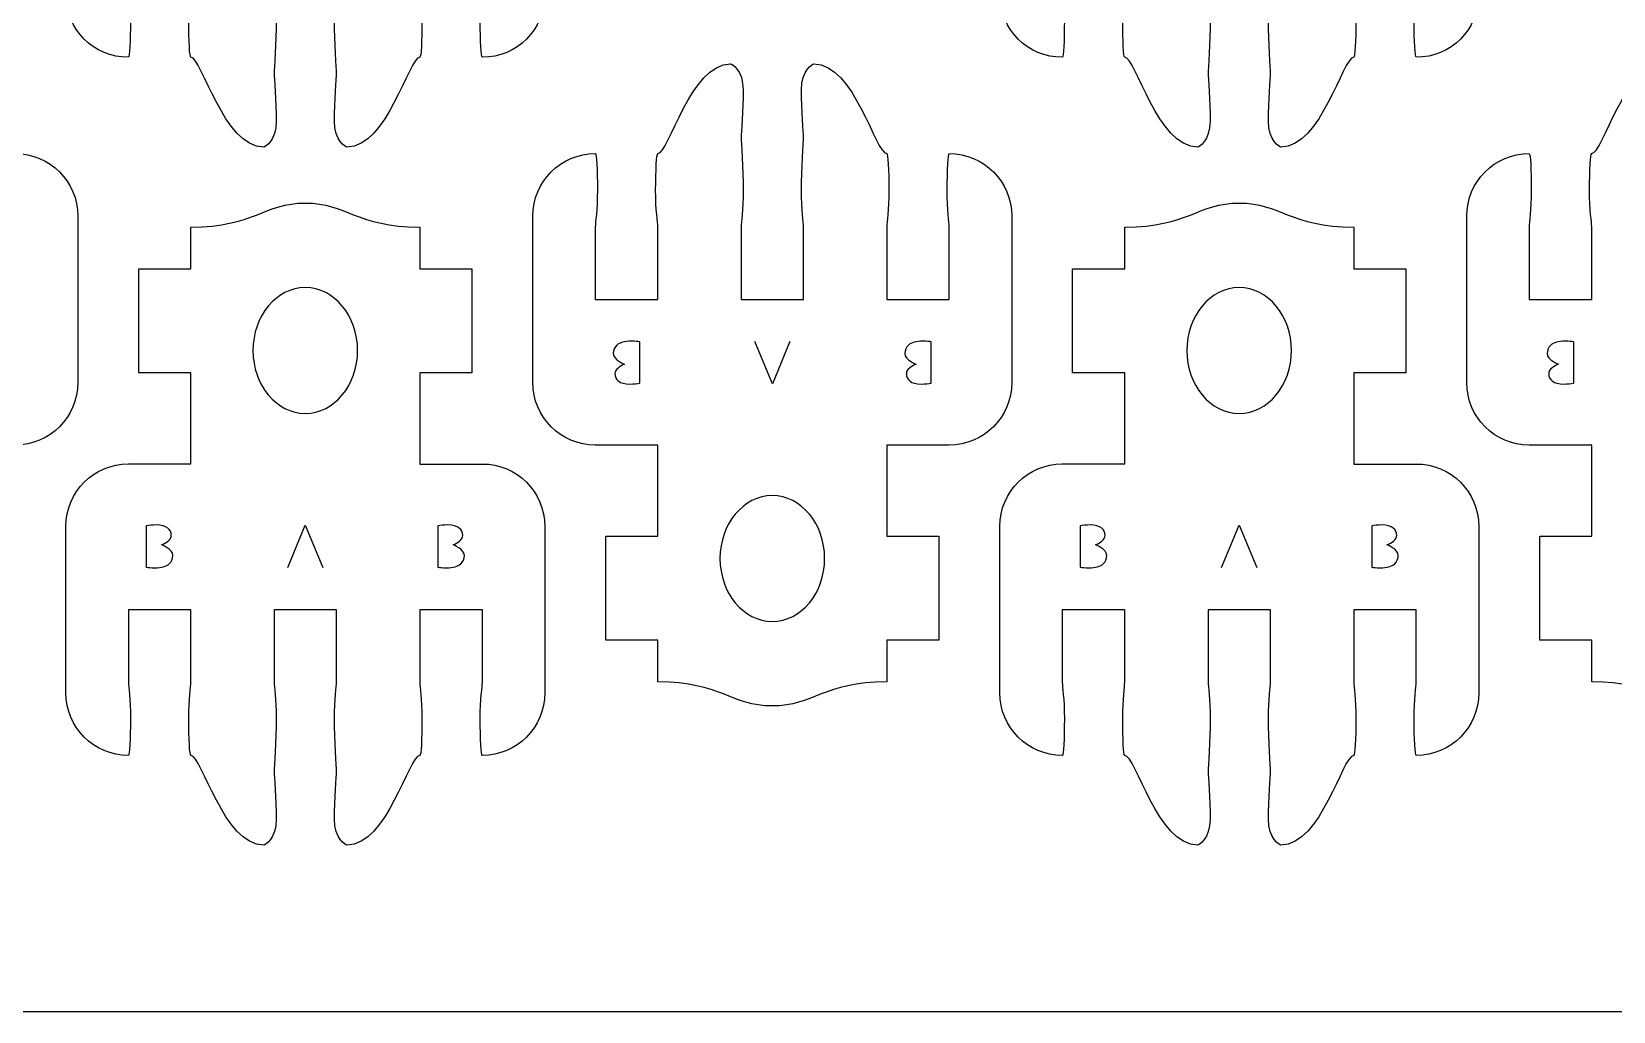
# Model space of a CAD drawing. Extents: x 0 to 300, y 0 to 300.
# Drawn here: x 148.1 to 224, y 0.1 to 47.2 of the extents above; entities that cross this region are included whole.
import ezdxf

# ---------------------------------------------------------------- set-up
doc = ezdxf.new("R2010")
doc.units = 0
doc.header["$MEASUREMENT"] = 0
doc.layers.add('DEFAULT', color=7, linetype='CONTINUOUS')

msp = doc.modelspace()

# ---------------------------------------------------------------- linework, layer by layer
at = {"layer": 'DEFAULT', "color": 250}
for points in [[(184.486, 32.28), (183.648, 30.259), (182.795, 32.28)], [(160.367, 21.432), (161.205, 23.453), (162.058, 21.432)], [(205.22, 21.432), (206.058, 23.453), (206.911, 21.432)]]:
    msp.add_lwpolyline(points, dxfattribs=at)
at = {"layer": 'DEFAULT', "color": 1}
for points, knots in [([(295, 0.1), (198.333, 0.1), (101.667, 0.1), (5, 0.1), (2.25, 0.1), (0, 2.35), (0, 5.1), (0, 101.767), (0, 198.433), (0, 295.1), (0, 297.85), (2.25, 300.1), (5, 300.1), (101.667, 300.1), (198.333, 300.1), (295, 300.1), (297.75, 300.1), (300, 297.85), (300, 295.1), (300, 198.433), (300, 101.767), (300, 5.1), (300, 2.35), (297.75, 0.1), (295, 0.1)], [0, 0, 0, 0, 822.047, 822.047, 822.047, 823.047, 823.047, 823.047, 1645.095, 1645.095, 1645.095, 1646.095, 1646.095, 1646.095, 2468.142, 2468.142, 2468.142, 2469.142, 2469.142, 2469.142, 3291.19, 3291.19, 3291.19, 3292.19, 3292.19, 3292.19, 3292.19]), ([(152.715, 45.939), (152.768, 45.939), (152.814, 46.723), (152.814, 47.689), (152.814, 48.656), (152.715, 49.263), (152.715, 49.439), (152.715, 50.606), (152.715, 51.772), (152.715, 52.939), (153.714, 52.939), (154.714, 52.939), (155.714, 52.939), (155.714, 51.772), (155.714, 50.606), (155.714, 49.439), (155.714, 49.263), (155.615, 48.656), (155.615, 47.689), (155.615, 46.723), (155.657, 45.939), (155.714, 45.939), (156.257, 45.939), (157.28, 41.625), (159.217, 41.625), (159.273, 41.625), (159.813, 41.91), (159.813, 42.877), (159.813, 43.844), (159.714, 44.939), (159.714, 45.189), (159.714, 45.334), (159.813, 46.723), (159.813, 47.689), (159.813, 48.656), (159.714, 49.266), (159.714, 49.439), (159.714, 50.606), (159.714, 51.772), (159.714, 52.939), (160.714, 52.939), (161.713, 52.939), (162.713, 52.939), (162.713, 51.772), (162.713, 50.606), (162.713, 49.439), (162.713, 49.266), (162.614, 48.656), (162.614, 47.689), (162.614, 46.723), (162.713, 45.334), (162.713, 45.189), (162.713, 44.939), (162.614, 43.844), (162.614, 42.877), (162.614, 41.91), (163.157, 41.625), (163.214, 41.625), (165.15, 41.625), (166.173, 45.939), (166.713, 45.939), (166.77, 45.939), (166.815, 46.723), (166.815, 47.689), (166.815, 48.656), (166.713, 49.263), (166.713, 49.439), (166.713, 50.606), (166.713, 51.772), (166.713, 52.939), (167.714, 52.939), (168.714, 52.939), (169.715, 52.939), (169.715, 51.772), (169.715, 50.606), (169.715, 49.439), (169.715, 49.263), (169.613, 48.656), (169.613, 47.689), (169.613, 46.723), (169.659, 45.939), (169.715, 45.939), (171.373, 45.939), (172.714, 47.28), (172.714, 48.938), (172.714, 51.605), (172.714, 54.272), (172.714, 56.939), (172.714, 58.597), (171.373, 59.937), (169.715, 59.937), (168.714, 59.937), (167.714, 59.937), (166.713, 59.937), (166.713, 61.399), (166.713, 62.861), (166.713, 64.322), (167.546, 64.321), (168.378, 64.32), (169.211, 64.319), (169.211, 65.986), (169.211, 67.654), (169.211, 69.321), (168.378, 69.321), (167.546, 69.321), (166.713, 69.321), (166.713, 69.988), (166.713, 70.655), (166.713, 71.321), (163.672, 71.321), (163.185, 72.475), (161.213, 72.475), (159.241, 72.475), (158.754, 71.321), (155.714, 71.321), (155.714, 70.655), (155.714, 69.988), (155.714, 69.321), (154.88, 69.321), (154.046, 69.321), (153.212, 69.321), (153.212, 67.655), (153.212, 65.989), (153.212, 64.322), (154.047, 64.321), (154.882, 64.32), (155.717, 64.319), (155.716, 62.859), (155.715, 61.4), (155.714, 59.941), (154.714, 59.941), (153.714, 59.941), (152.715, 59.941), (151.057, 59.941), (149.716, 58.597), (149.716, 56.939), (149.715, 54.272), (149.714, 51.605), (149.713, 48.938), (149.713, 47.28), (151.057, 45.939), (152.715, 45.939)], [1, 1, 1, 1, 2, 2, 2, 3, 3, 3, 12.92, 12.92, 12.92, 21.42, 21.42, 21.42, 31.34, 31.34, 31.34, 32.34, 32.34, 32.34, 33.34, 33.34, 33.34, 34.34, 34.34, 34.34, 35.34, 35.34, 35.34, 36.34, 36.34, 36.34, 37.34, 37.34, 37.34, 38.34, 38.34, 38.34, 48.26, 48.26, 48.26, 56.76, 56.76, 56.76, 66.68, 66.68, 66.68, 67.68, 67.68, 67.68, 68.68, 68.68, 68.68, 69.68, 69.68, 69.68, 70.68, 70.68, 70.68, 71.68, 71.68, 71.68, 72.68, 72.68, 72.68, 73.68, 73.68, 73.68, 83.6, 83.6, 83.6, 92.109, 92.109, 92.109, 102.029, 102.029, 102.029, 103.029, 103.029, 103.029, 104.029, 104.029, 104.029, 105.029, 105.029, 105.029, 127.708, 127.708, 127.708, 128.708, 128.708, 128.708, 137.217, 137.217, 137.217, 149.647, 149.647, 149.647, 156.727007, 156.727007, 156.727007, 170.907007, 170.907007, 170.907007, 177.987007, 177.987007, 177.987007, 183.657007, 183.657007, 183.657007, 184.657007, 184.657007, 184.657007, 185.657007, 185.657007, 185.657007, 191.327007, 191.327007, 191.327007, 198.417007, 198.417007, 198.417007, 212.587007, 212.587007, 212.587007, 219.687014, 219.687014, 219.687014, 232.097018, 232.097018, 232.097018, 240.597018, 240.597018, 240.597018, 241.597018, 241.597018, 241.597018, 264.27602, 264.27602, 264.27602, 265.27602, 265.27602, 265.27602, 265.27602]), ([(197.568, 45.939), (197.621, 45.939), (197.667, 46.723), (197.667, 47.689), (197.667, 48.656), (197.568, 49.263), (197.568, 49.439), (197.568, 50.606), (197.568, 51.772), (197.568, 52.939), (198.568, 52.939), (199.567, 52.939), (200.567, 52.939), (200.567, 51.772), (200.567, 50.606), (200.567, 49.439), (200.567, 49.263), (200.468, 48.656), (200.468, 47.689), (200.468, 46.723), (200.51, 45.939), (200.567, 45.939), (201.11, 45.939), (202.133, 41.625), (204.07, 41.625), (204.126, 41.625), (204.666, 41.91), (204.666, 42.877), (204.666, 43.844), (204.567, 44.939), (204.567, 45.189), (204.567, 45.334), (204.666, 46.723), (204.666, 47.689), (204.666, 48.656), (204.567, 49.266), (204.567, 49.439), (204.567, 50.606), (204.567, 51.772), (204.567, 52.939), (205.567, 52.939), (206.566, 52.939), (207.566, 52.939), (207.566, 51.772), (207.566, 50.606), (207.566, 49.439), (207.566, 49.266), (207.467, 48.656), (207.467, 47.689), (207.467, 46.723), (207.566, 45.334), (207.566, 45.189), (207.566, 44.939), (207.467, 43.844), (207.467, 42.877), (207.467, 41.91), (208.01, 41.625), (208.067, 41.625), (210.003, 41.625), (211.026, 45.939), (211.566, 45.939), (211.623, 45.939), (211.669, 46.723), (211.669, 47.689), (211.669, 48.656), (211.566, 49.263), (211.566, 49.439), (211.566, 50.606), (211.566, 51.772), (211.566, 52.939), (212.567, 52.939), (213.567, 52.939), (214.568, 52.939), (214.568, 51.772), (214.568, 50.606), (214.568, 49.439), (214.568, 49.263), (214.466, 48.656), (214.466, 47.689), (214.466, 46.723), (214.512, 45.939), (214.568, 45.939), (216.226, 45.939), (217.567, 47.28), (217.567, 48.938), (217.567, 51.605), (217.567, 54.272), (217.567, 56.939), (217.567, 58.597), (216.226, 59.937), (214.568, 59.937), (213.567, 59.937), (212.567, 59.937), (211.566, 59.937), (211.566, 61.399), (211.566, 62.861), (211.566, 64.322), (212.399, 64.321), (213.231, 64.32), (214.064, 64.319), (214.064, 65.986), (214.064, 67.654), (214.064, 69.321), (213.231, 69.321), (212.399, 69.321), (211.566, 69.321), (211.566, 69.988), (211.566, 70.655), (211.566, 71.321), (208.525, 71.321), (208.038, 72.475), (206.066, 72.475), (204.094, 72.475), (203.608, 71.321), (200.567, 71.321), (200.567, 70.655), (200.567, 69.988), (200.567, 69.321), (199.733, 69.321), (198.899, 69.321), (198.065, 69.321), (198.065, 67.655), (198.065, 65.989), (198.065, 64.322), (198.9, 64.321), (199.735, 64.32), (200.57, 64.319), (200.569, 62.859), (200.568, 61.4), (200.567, 59.941), (199.567, 59.941), (198.568, 59.941), (197.568, 59.941), (195.91, 59.941), (194.569, 58.597), (194.569, 56.939), (194.568, 54.272), (194.567, 51.605), (194.566, 48.938), (194.566, 47.28), (195.91, 45.939), (197.568, 45.939)], [1, 1, 1, 1, 2, 2, 2, 3, 3, 3, 12.92, 12.92, 12.92, 21.42, 21.42, 21.42, 31.34, 31.34, 31.34, 32.34, 32.34, 32.34, 33.34, 33.34, 33.34, 34.34, 34.34, 34.34, 35.34, 35.34, 35.34, 36.34, 36.34, 36.34, 37.34, 37.34, 37.34, 38.34, 38.34, 38.34, 48.26, 48.26, 48.26, 56.76, 56.76, 56.76, 66.68, 66.68, 66.68, 67.68, 67.68, 67.68, 68.68, 68.68, 68.68, 69.68, 69.68, 69.68, 70.68, 70.68, 70.68, 71.68, 71.68, 71.68, 72.68, 72.68, 72.68, 73.68, 73.68, 73.68, 83.6, 83.6, 83.6, 92.109, 92.109, 92.109, 102.029, 102.029, 102.029, 103.029, 103.029, 103.029, 104.029, 104.029, 104.029, 105.029, 105.029, 105.029, 127.708, 127.708, 127.708, 128.708, 128.708, 128.708, 137.217, 137.217, 137.217, 149.647, 149.647, 149.647, 156.727007, 156.727007, 156.727007, 170.907007, 170.907007, 170.907007, 177.987007, 177.987007, 177.987007, 183.657007, 183.657007, 183.657007, 184.657007, 184.657007, 184.657007, 185.657007, 185.657007, 185.657007, 191.327007, 191.327007, 191.327007, 198.417007, 198.417007, 198.417007, 212.587007, 212.587007, 212.587007, 219.687014, 219.687014, 219.687014, 232.097018, 232.097018, 232.097018, 240.597018, 240.597018, 240.597018, 241.597018, 241.597018, 241.597018, 264.27602, 264.27602, 264.27602, 265.27602, 265.27602, 265.27602, 265.27602]), ([(147.285, 41.31), (147.232, 41.31), (147.186, 40.527), (147.186, 39.561), (147.186, 38.594), (147.285, 37.987), (147.285, 37.811), (147.285, 36.644), (147.285, 35.478), (147.285, 34.311), (146.286, 34.311), (145.286, 34.311), (144.286, 34.311), (144.286, 35.478), (144.286, 36.644), (144.286, 37.811), (144.286, 37.987), (144.385, 38.594), (144.385, 39.561), (144.385, 40.527), (144.343, 41.31), (144.286, 41.31), (143.743, 41.31), (142.72, 45.625), (140.783, 45.625), (140.727, 45.625), (140.187, 45.339), (140.187, 44.373), (140.187, 43.406), (140.286, 42.311), (140.286, 42.06), (140.286, 41.916), (140.187, 40.527), (140.187, 39.561), (140.187, 38.594), (140.286, 37.984), (140.286, 37.811), (140.286, 36.644), (140.286, 35.478), (140.286, 34.311), (139.286, 34.311), (138.287, 34.311), (137.287, 34.311), (137.287, 35.478), (137.287, 36.644), (137.287, 37.811), (137.287, 37.984), (137.386, 38.594), (137.386, 39.561), (137.386, 40.527), (137.287, 41.916), (137.287, 42.06), (137.287, 42.311), (137.386, 43.406), (137.386, 44.373), (137.386, 45.339), (136.843, 45.625), (136.786, 45.625), (134.85, 45.625), (133.827, 41.31), (133.287, 41.31), (133.23, 41.31), (133.185, 40.527), (133.185, 39.561), (133.185, 38.594), (133.287, 37.987), (133.287, 37.811), (133.287, 36.644), (133.287, 35.478), (133.287, 34.311), (132.286, 34.311), (131.286, 34.311), (130.285, 34.311), (130.285, 35.478), (130.285, 36.644), (130.285, 37.811), (130.285, 37.987), (130.387, 38.594), (130.387, 39.561), (130.387, 40.527), (130.341, 41.31), (130.285, 41.31), (128.627, 41.31), (127.286, 39.97), (127.286, 38.312), (127.286, 35.645), (127.286, 32.978), (127.286, 30.311), (127.286, 28.653), (128.627, 27.312), (130.285, 27.312), (131.286, 27.312), (132.286, 27.312), (133.287, 27.312), (133.287, 25.851), (133.287, 24.389), (133.287, 22.927), (132.454, 22.929), (131.622, 22.93), (130.789, 22.931), (130.789, 21.264), (130.789, 19.596), (130.789, 17.929), (131.622, 17.929), (132.454, 17.929), (133.287, 17.929), (133.287, 17.262), (133.287, 16.595), (133.287, 15.928), (136.328, 15.928), (136.815, 14.775), (138.787, 14.775), (140.759, 14.775), (141.245, 15.928), (144.286, 15.928), (144.286, 16.595), (144.286, 17.262), (144.286, 17.929), (145.12, 17.929), (145.954, 17.929), (146.788, 17.929), (146.788, 19.595), (146.788, 21.261), (146.788, 22.927), (145.953, 22.929), (145.118, 22.93), (144.283, 22.931), (144.284, 24.39), (144.285, 25.85), (144.286, 27.309), (145.286, 27.309), (146.286, 27.309), (147.285, 27.309), (148.943, 27.309), (150.284, 28.653), (150.284, 30.311), (150.285, 32.978), (150.286, 35.645), (150.287, 38.312), (150.287, 39.97), (148.943, 41.31), (147.285, 41.31)], [1, 1, 1, 1, 2, 2, 2, 3, 3, 3, 12.92, 12.92, 12.92, 21.42, 21.42, 21.42, 31.34, 31.34, 31.34, 32.34, 32.34, 32.34, 33.34, 33.34, 33.34, 34.34, 34.34, 34.34, 35.34, 35.34, 35.34, 36.34, 36.34, 36.34, 37.34, 37.34, 37.34, 38.34, 38.34, 38.34, 48.26, 48.26, 48.26, 56.76, 56.76, 56.76, 66.68, 66.68, 66.68, 67.68, 67.68, 67.68, 68.68, 68.68, 68.68, 69.68, 69.68, 69.68, 70.68, 70.68, 70.68, 71.68, 71.68, 71.68, 72.68, 72.68, 72.68, 73.68, 73.68, 73.68, 83.6, 83.6, 83.6, 92.109, 92.109, 92.109, 102.029, 102.029, 102.029, 103.029, 103.029, 103.029, 104.029, 104.029, 104.029, 105.029, 105.029, 105.029, 127.708, 127.708, 127.708, 128.708, 128.708, 128.708, 137.217, 137.217, 137.217, 149.647, 149.647, 149.647, 156.727007, 156.727007, 156.727007, 170.907007, 170.907007, 170.907007, 177.987007, 177.987007, 177.987007, 183.657007, 183.657007, 183.657007, 184.657007, 184.657007, 184.657007, 185.657007, 185.657007, 185.657007, 191.327007, 191.327007, 191.327007, 198.417007, 198.417007, 198.417007, 212.587007, 212.587007, 212.587007, 219.687014, 219.687014, 219.687014, 232.097018, 232.097018, 232.097018, 240.597018, 240.597018, 240.597018, 241.597018, 241.597018, 241.597018, 264.27602, 264.27602, 264.27602, 265.27602, 265.27602, 265.27602, 265.27602]), ([(192.138, 41.31), (192.085, 41.31), (192.039, 40.527), (192.039, 39.561), (192.039, 38.594), (192.138, 37.987), (192.138, 37.811), (192.138, 36.644), (192.138, 35.478), (192.138, 34.311), (191.139, 34.311), (190.139, 34.311), (189.14, 34.311), (189.14, 35.478), (189.14, 36.644), (189.14, 37.811), (189.14, 37.987), (189.238, 38.594), (189.238, 39.561), (189.238, 40.527), (189.196, 41.31), (189.14, 41.31), (188.596, 41.31), (187.573, 45.625), (185.636, 45.625), (185.58, 45.625), (185.04, 45.339), (185.04, 44.373), (185.04, 43.406), (185.139, 42.311), (185.139, 42.06), (185.139, 41.916), (185.04, 40.527), (185.04, 39.561), (185.04, 38.594), (185.139, 37.984), (185.139, 37.811), (185.139, 36.644), (185.139, 35.478), (185.139, 34.311), (184.14, 34.311), (183.14, 34.311), (182.14, 34.311), (182.14, 35.478), (182.14, 36.644), (182.14, 37.811), (182.14, 37.984), (182.239, 38.594), (182.239, 39.561), (182.239, 40.527), (182.14, 41.916), (182.14, 42.06), (182.14, 42.311), (182.239, 43.406), (182.239, 44.373), (182.239, 45.339), (181.696, 45.625), (181.639, 45.625), (179.703, 45.625), (178.68, 41.31), (178.14, 41.31), (178.083, 41.31), (178.038, 40.527), (178.038, 39.561), (178.038, 38.594), (178.14, 37.987), (178.14, 37.811), (178.14, 36.644), (178.14, 35.478), (178.14, 34.311), (177.139, 34.311), (176.139, 34.311), (175.138, 34.311), (175.138, 35.478), (175.138, 36.644), (175.138, 37.811), (175.138, 37.987), (175.24, 38.594), (175.24, 39.561), (175.24, 40.527), (175.194, 41.31), (175.138, 41.31), (173.48, 41.31), (172.14, 39.97), (172.14, 38.312), (172.14, 35.645), (172.14, 32.978), (172.14, 30.311), (172.14, 28.653), (173.48, 27.312), (175.138, 27.312), (176.139, 27.312), (177.139, 27.312), (178.14, 27.312), (178.14, 25.851), (178.14, 24.389), (178.14, 22.927), (177.307, 22.929), (176.475, 22.93), (175.642, 22.931), (175.642, 21.264), (175.642, 19.596), (175.642, 17.929), (176.475, 17.929), (177.307, 17.929), (178.14, 17.929), (178.14, 17.262), (178.14, 16.595), (178.14, 15.928), (181.181, 15.928), (181.668, 14.775), (183.64, 14.775), (185.612, 14.775), (186.099, 15.928), (189.14, 15.928), (189.14, 16.595), (189.14, 17.262), (189.14, 17.929), (189.973, 17.929), (190.807, 17.929), (191.641, 17.929), (191.641, 19.595), (191.641, 21.261), (191.641, 22.927), (190.806, 22.929), (189.971, 22.93), (189.136, 22.931), (189.137, 24.39), (189.138, 25.85), (189.14, 27.309), (190.139, 27.309), (191.139, 27.309), (192.138, 27.309), (193.796, 27.309), (195.137, 28.653), (195.137, 30.311), (195.138, 32.978), (195.139, 35.645), (195.14, 38.312), (195.14, 39.97), (193.796, 41.31), (192.138, 41.31)], [1, 1, 1, 1, 2, 2, 2, 3, 3, 3, 12.92, 12.92, 12.92, 21.42, 21.42, 21.42, 31.34, 31.34, 31.34, 32.34, 32.34, 32.34, 33.34, 33.34, 33.34, 34.34, 34.34, 34.34, 35.34, 35.34, 35.34, 36.34, 36.34, 36.34, 37.34, 37.34, 37.34, 38.34, 38.34, 38.34, 48.26, 48.26, 48.26, 56.76, 56.76, 56.76, 66.68, 66.68, 66.68, 67.68, 67.68, 67.68, 68.68, 68.68, 68.68, 69.68, 69.68, 69.68, 70.68, 70.68, 70.68, 71.68, 71.68, 71.68, 72.68, 72.68, 72.68, 73.68, 73.68, 73.68, 83.6, 83.6, 83.6, 92.109, 92.109, 92.109, 102.029, 102.029, 102.029, 103.029, 103.029, 103.029, 104.029, 104.029, 104.029, 105.029, 105.029, 105.029, 127.708, 127.708, 127.708, 128.708, 128.708, 128.708, 137.217, 137.217, 137.217, 149.647, 149.647, 149.647, 156.727007, 156.727007, 156.727007, 170.907007, 170.907007, 170.907007, 177.987007, 177.987007, 177.987007, 183.657007, 183.657007, 183.657007, 184.657007, 184.657007, 184.657007, 185.657007, 185.657007, 185.657007, 191.327007, 191.327007, 191.327007, 198.417007, 198.417007, 198.417007, 212.587007, 212.587007, 212.587007, 219.687014, 219.687014, 219.687014, 232.097018, 232.097018, 232.097018, 240.597018, 240.597018, 240.597018, 241.597018, 241.597018, 241.597018, 264.27602, 264.27602, 264.27602, 265.27602, 265.27602, 265.27602, 265.27602]), ([(236.991, 41.31), (236.938, 41.31), (236.892, 40.527), (236.892, 39.561), (236.892, 38.594), (236.991, 37.987), (236.991, 37.811), (236.991, 36.644), (236.991, 35.478), (236.991, 34.311), (235.992, 34.311), (234.992, 34.311), (233.993, 34.311), (233.993, 35.478), (233.993, 36.644), (233.993, 37.811), (233.993, 37.987), (234.091, 38.594), (234.091, 39.561), (234.091, 40.527), (234.049, 41.31), (233.993, 41.31), (233.449, 41.31), (232.426, 45.625), (230.49, 45.625), (230.433, 45.625), (229.893, 45.339), (229.893, 44.373), (229.893, 43.406), (229.992, 42.311), (229.992, 42.06), (229.992, 41.916), (229.893, 40.527), (229.893, 39.561), (229.893, 38.594), (229.992, 37.984), (229.992, 37.811), (229.992, 36.644), (229.992, 35.478), (229.992, 34.311), (228.993, 34.311), (227.993, 34.311), (226.994, 34.311), (226.994, 35.478), (226.994, 36.644), (226.994, 37.811), (226.994, 37.984), (227.092, 38.594), (227.092, 39.561), (227.092, 40.527), (226.994, 41.916), (226.994, 42.06), (226.994, 42.311), (227.092, 43.406), (227.092, 44.373), (227.092, 45.339), (226.549, 45.625), (226.493, 45.625), (224.556, 45.625), (223.533, 41.31), (222.993, 41.31), (222.937, 41.31), (222.891, 40.527), (222.891, 39.561), (222.891, 38.594), (222.993, 37.987), (222.993, 37.811), (222.993, 36.644), (222.993, 35.478), (222.993, 34.311), (221.992, 34.311), (220.992, 34.311), (219.991, 34.311), (219.991, 35.478), (219.991, 36.644), (219.991, 37.811), (219.991, 37.987), (220.094, 38.594), (220.094, 39.561), (220.094, 40.527), (220.047, 41.31), (219.991, 41.31), (218.333, 41.31), (216.993, 39.97), (216.993, 38.312), (216.993, 35.645), (216.993, 32.978), (216.993, 30.311), (216.993, 28.653), (218.333, 27.312), (219.991, 27.312), (220.992, 27.312), (221.992, 27.312), (222.993, 27.312), (222.993, 25.851), (222.993, 24.389), (222.993, 22.927), (222.16, 22.929), (221.328, 22.93), (220.495, 22.931), (220.495, 21.264), (220.495, 19.596), (220.495, 17.929), (221.328, 17.929), (222.16, 17.929), (222.993, 17.929), (222.993, 17.262), (222.993, 16.595), (222.993, 15.928), (226.034, 15.928), (226.521, 14.775), (228.493, 14.775), (230.465, 14.775), (230.952, 15.928), (233.993, 15.928), (233.993, 16.595), (233.993, 17.262), (233.993, 17.929), (234.826, 17.929), (235.66, 17.929), (236.494, 17.929), (236.494, 19.595), (236.494, 21.261), (236.494, 22.927), (235.659, 22.929), (234.824, 22.93), (233.989, 22.931), (233.99, 24.39), (233.991, 25.85), (233.993, 27.309), (234.992, 27.309), (235.992, 27.309), (236.991, 27.309), (238.649, 27.309), (239.99, 28.653), (239.99, 30.311), (239.991, 32.978), (239.992, 35.645), (239.993, 38.312), (239.993, 39.97), (238.649, 41.31), (236.991, 41.31)], [1, 1, 1, 1, 2, 2, 2, 3, 3, 3, 12.92, 12.92, 12.92, 21.42, 21.42, 21.42, 31.34, 31.34, 31.34, 32.34, 32.34, 32.34, 33.34, 33.34, 33.34, 34.34, 34.34, 34.34, 35.34, 35.34, 35.34, 36.34, 36.34, 36.34, 37.34, 37.34, 37.34, 38.34, 38.34, 38.34, 48.26, 48.26, 48.26, 56.76, 56.76, 56.76, 66.68, 66.68, 66.68, 67.68, 67.68, 67.68, 68.68, 68.68, 68.68, 69.68, 69.68, 69.68, 70.68, 70.68, 70.68, 71.68, 71.68, 71.68, 72.68, 72.68, 72.68, 73.68, 73.68, 73.68, 83.6, 83.6, 83.6, 92.11, 92.11, 92.11, 102.03, 102.03, 102.03, 103.03, 103.03, 103.03, 104.03, 104.03, 104.03, 105.03, 105.03, 105.03, 127.709, 127.709, 127.709, 128.709, 128.709, 128.709, 137.219, 137.219, 137.219, 149.649, 149.649, 149.649, 156.729007, 156.729007, 156.729007, 170.909007, 170.909007, 170.909007, 177.989007, 177.989007, 177.989007, 183.659007, 183.659007, 183.659007, 184.659007, 184.659007, 184.659007, 185.659007, 185.659007, 185.659007, 191.329007, 191.329007, 191.329007, 198.419007, 198.419007, 198.419007, 212.589007, 212.589007, 212.589007, 219.689014, 219.689014, 219.689014, 232.099018, 232.099018, 232.099018, 240.599018, 240.599018, 240.599018, 241.599018, 241.599018, 241.599018, 264.27802, 264.27802, 264.27802, 265.27802, 265.27802, 265.27802, 265.27802]), ([(152.715, 12.401), (152.768, 12.401), (152.814, 13.184), (152.814, 14.151), (152.814, 15.118), (152.715, 15.724), (152.715, 15.901), (152.715, 17.067), (152.715, 18.234), (152.715, 19.4), (153.714, 19.4), (154.714, 19.4), (155.714, 19.4), (155.714, 18.234), (155.714, 17.067), (155.714, 15.901), (155.714, 15.724), (155.615, 15.118), (155.615, 14.151), (155.615, 13.184), (155.657, 12.401), (155.714, 12.401), (156.257, 12.401), (157.28, 8.087), (159.217, 8.087), (159.273, 8.087), (159.813, 8.373), (159.813, 9.339), (159.813, 10.306), (159.714, 11.401), (159.714, 11.651), (159.714, 11.796), (159.813, 13.184), (159.813, 14.151), (159.813, 15.118), (159.714, 15.728), (159.714, 15.901), (159.714, 17.067), (159.714, 18.234), (159.714, 19.4), (160.714, 19.4), (161.713, 19.4), (162.713, 19.4), (162.713, 18.234), (162.713, 17.067), (162.713, 15.901), (162.713, 15.728), (162.614, 15.118), (162.614, 14.151), (162.614, 13.184), (162.713, 11.796), (162.713, 11.651), (162.713, 11.401), (162.614, 10.306), (162.614, 9.339), (162.614, 8.373), (163.157, 8.087), (163.214, 8.087), (165.15, 8.087), (166.173, 12.401), (166.713, 12.401), (166.77, 12.401), (166.815, 13.184), (166.815, 14.151), (166.815, 15.118), (166.713, 15.724), (166.713, 15.901), (166.713, 17.067), (166.713, 18.234), (166.713, 19.4), (167.714, 19.4), (168.714, 19.4), (169.715, 19.4), (169.715, 18.234), (169.715, 17.067), (169.715, 15.901), (169.715, 15.724), (169.613, 15.118), (169.613, 14.151), (169.613, 13.184), (169.659, 12.401), (169.715, 12.401), (171.373, 12.401), (172.714, 13.742), (172.714, 15.4), (172.714, 18.067), (172.714, 20.734), (172.714, 23.401), (172.714, 25.059), (171.373, 26.399), (169.715, 26.399), (168.714, 26.399), (167.714, 26.399), (166.713, 26.399), (166.713, 27.861), (166.713, 29.323), (166.713, 30.784), (167.546, 30.783), (168.378, 30.782), (169.211, 30.781), (169.211, 32.448), (169.211, 34.116), (169.211, 35.783), (168.378, 35.783), (167.546, 35.783), (166.713, 35.783), (166.713, 36.45), (166.713, 37.117), (166.713, 37.783), (163.672, 37.783), (163.185, 38.937), (161.213, 38.937), (159.241, 38.937), (158.754, 37.783), (155.714, 37.783), (155.714, 37.117), (155.714, 36.45), (155.714, 35.783), (154.88, 35.783), (154.046, 35.783), (153.212, 35.783), (153.212, 34.117), (153.212, 32.45), (153.212, 30.784), (154.047, 30.783), (154.882, 30.782), (155.717, 30.781), (155.716, 29.321), (155.715, 27.862), (155.714, 26.403), (154.714, 26.403), (153.714, 26.403), (152.715, 26.403), (151.057, 26.403), (149.716, 25.059), (149.716, 23.401), (149.715, 20.734), (149.714, 18.067), (149.713, 15.4), (149.713, 13.742), (151.057, 12.401), (152.715, 12.401)], [1, 1, 1, 1, 2, 2, 2, 3, 3, 3, 12.92, 12.92, 12.92, 21.42, 21.42, 21.42, 31.34, 31.34, 31.34, 32.34, 32.34, 32.34, 33.34, 33.34, 33.34, 34.34, 34.34, 34.34, 35.34, 35.34, 35.34, 36.34, 36.34, 36.34, 37.34, 37.34, 37.34, 38.34, 38.34, 38.34, 48.26, 48.26, 48.26, 56.76, 56.76, 56.76, 66.68, 66.68, 66.68, 67.68, 67.68, 67.68, 68.68, 68.68, 68.68, 69.68, 69.68, 69.68, 70.68, 70.68, 70.68, 71.68, 71.68, 71.68, 72.68, 72.68, 72.68, 73.68, 73.68, 73.68, 83.6, 83.6, 83.6, 92.109, 92.109, 92.109, 102.029, 102.029, 102.029, 103.029, 103.029, 103.029, 104.029, 104.029, 104.029, 105.029, 105.029, 105.029, 127.708, 127.708, 127.708, 128.708, 128.708, 128.708, 137.217, 137.217, 137.217, 149.647, 149.647, 149.647, 156.727007, 156.727007, 156.727007, 170.907007, 170.907007, 170.907007, 177.987007, 177.987007, 177.987007, 183.657007, 183.657007, 183.657007, 184.657007, 184.657007, 184.657007, 185.657007, 185.657007, 185.657007, 191.327007, 191.327007, 191.327007, 198.417007, 198.417007, 198.417007, 212.587007, 212.587007, 212.587007, 219.687014, 219.687014, 219.687014, 232.097018, 232.097018, 232.097018, 240.597018, 240.597018, 240.597018, 241.597018, 241.597018, 241.597018, 264.27602, 264.27602, 264.27602, 265.27602, 265.27602, 265.27602, 265.27602]), ([(197.568, 12.401), (197.621, 12.401), (197.667, 13.184), (197.667, 14.151), (197.667, 15.118), (197.568, 15.724), (197.568, 15.901), (197.568, 17.067), (197.568, 18.234), (197.568, 19.4), (198.568, 19.4), (199.567, 19.4), (200.567, 19.4), (200.567, 18.234), (200.567, 17.067), (200.567, 15.901), (200.567, 15.724), (200.468, 15.118), (200.468, 14.151), (200.468, 13.184), (200.51, 12.401), (200.567, 12.401), (201.11, 12.401), (202.133, 8.087), (204.07, 8.087), (204.126, 8.087), (204.666, 8.373), (204.666, 9.339), (204.666, 10.306), (204.567, 11.401), (204.567, 11.651), (204.567, 11.796), (204.666, 13.184), (204.666, 14.151), (204.666, 15.118), (204.567, 15.728), (204.567, 15.901), (204.567, 17.067), (204.567, 18.234), (204.567, 19.4), (205.567, 19.4), (206.566, 19.4), (207.566, 19.4), (207.566, 18.234), (207.566, 17.067), (207.566, 15.901), (207.566, 15.728), (207.467, 15.118), (207.467, 14.151), (207.467, 13.184), (207.566, 11.796), (207.566, 11.651), (207.566, 11.401), (207.467, 10.306), (207.467, 9.339), (207.467, 8.373), (208.01, 8.087), (208.067, 8.087), (210.003, 8.087), (211.026, 12.401), (211.566, 12.401), (211.623, 12.401), (211.669, 13.184), (211.669, 14.151), (211.669, 15.118), (211.566, 15.724), (211.566, 15.901), (211.566, 17.067), (211.566, 18.234), (211.566, 19.4), (212.567, 19.4), (213.567, 19.4), (214.568, 19.4), (214.568, 18.234), (214.568, 17.067), (214.568, 15.901), (214.568, 15.724), (214.466, 15.118), (214.466, 14.151), (214.466, 13.184), (214.512, 12.401), (214.568, 12.401), (216.226, 12.401), (217.567, 13.742), (217.567, 15.4), (217.567, 18.067), (217.567, 20.734), (217.567, 23.401), (217.567, 25.059), (216.226, 26.399), (214.568, 26.399), (213.567, 26.399), (212.567, 26.399), (211.566, 26.399), (211.566, 27.861), (211.566, 29.323), (211.566, 30.784), (212.399, 30.783), (213.231, 30.782), (214.064, 30.781), (214.064, 32.448), (214.064, 34.116), (214.064, 35.783), (213.231, 35.783), (212.399, 35.783), (211.566, 35.783), (211.566, 36.45), (211.566, 37.117), (211.566, 37.783), (208.525, 37.783), (208.038, 38.937), (206.066, 38.937), (204.094, 38.937), (203.608, 37.783), (200.567, 37.783), (200.567, 37.117), (200.567, 36.45), (200.567, 35.783), (199.733, 35.783), (198.899, 35.783), (198.065, 35.783), (198.065, 34.117), (198.065, 32.45), (198.065, 30.784), (198.9, 30.783), (199.735, 30.782), (200.57, 30.781), (200.569, 29.321), (200.568, 27.862), (200.567, 26.403), (199.567, 26.403), (198.568, 26.403), (197.568, 26.403), (195.91, 26.403), (194.569, 25.059), (194.569, 23.401), (194.568, 20.734), (194.567, 18.067), (194.566, 15.4), (194.566, 13.742), (195.91, 12.401), (197.568, 12.401)], [1, 1, 1, 1, 2, 2, 2, 3, 3, 3, 12.92, 12.92, 12.92, 21.42, 21.42, 21.42, 31.34, 31.34, 31.34, 32.34, 32.34, 32.34, 33.34, 33.34, 33.34, 34.34, 34.34, 34.34, 35.34, 35.34, 35.34, 36.34, 36.34, 36.34, 37.34, 37.34, 37.34, 38.34, 38.34, 38.34, 48.26, 48.26, 48.26, 56.76, 56.76, 56.76, 66.68, 66.68, 66.68, 67.68, 67.68, 67.68, 68.68, 68.68, 68.68, 69.68, 69.68, 69.68, 70.68, 70.68, 70.68, 71.68, 71.68, 71.68, 72.68, 72.68, 72.68, 73.68, 73.68, 73.68, 83.6, 83.6, 83.6, 92.109, 92.109, 92.109, 102.029, 102.029, 102.029, 103.029, 103.029, 103.029, 104.029, 104.029, 104.029, 105.029, 105.029, 105.029, 127.708, 127.708, 127.708, 128.708, 128.708, 128.708, 137.217, 137.217, 137.217, 149.647, 149.647, 149.647, 156.727007, 156.727007, 156.727007, 170.907007, 170.907007, 170.907007, 177.987007, 177.987007, 177.987007, 183.657007, 183.657007, 183.657007, 184.657007, 184.657007, 184.657007, 185.657007, 185.657007, 185.657007, 191.327007, 191.327007, 191.327007, 198.417007, 198.417007, 198.417007, 212.587007, 212.587007, 212.587007, 219.687014, 219.687014, 219.687014, 232.097018, 232.097018, 232.097018, 240.597018, 240.597018, 240.597018, 241.597018, 241.597018, 241.597018, 264.27602, 264.27602, 264.27602, 265.27602, 265.27602, 265.27602, 265.27602]), ([(161.213, 34.873), (162.6, 34.873), (163.725, 33.522), (163.725, 31.853), (163.725, 30.184), (162.6, 28.833), (161.213, 28.833), (159.823, 28.833), (158.698, 30.184), (158.698, 31.853), (158.698, 33.522), (159.823, 34.873), (161.213, 34.873)], [1, 1, 1, 1, 2, 2, 2, 3, 3, 3, 4, 4, 4, 5, 5, 5, 5]), ([(206.066, 34.873), (207.453, 34.873), (208.578, 33.522), (208.578, 31.853), (208.578, 30.184), (207.453, 28.833), (206.066, 28.833), (204.676, 28.833), (203.551, 30.184), (203.551, 31.853), (203.551, 33.522), (204.676, 34.873), (206.066, 34.873)], [1, 1, 1, 1, 2, 2, 2, 3, 3, 3, 4, 4, 4, 5, 5, 5, 5]), ([(183.64, 18.839), (182.253, 18.839), (181.128, 20.19), (181.128, 21.859), (181.128, 23.527), (182.253, 24.878), (183.64, 24.878), (185.03, 24.878), (186.155, 23.527), (186.155, 21.859), (186.155, 20.19), (185.03, 18.839), (183.64, 18.839)], [1, 1, 1, 1, 2, 2, 2, 3, 3, 3, 4, 4, 4, 5, 5, 5, 5])]:
    msp.add_open_spline(points, degree=3, knots=knots, dxfattribs=at)
at = {"layer": 'DEFAULT', "color": 250}
for points in [[(177.275, 30.285), (177.161, 30.261), (176.981, 30.243), (176.799, 30.243), (176.537, 30.243), (176.37, 30.287), (176.244, 30.389), (176.139, 30.468), (176.076, 30.587), (176.076, 30.746), (176.076, 30.941), (176.333, 31.112), (176.546, 31.19), (176.546, 31.19), (176.001, 31.403), (176.001, 31.703), (176.001, 31.877), (176.07, 32.009), (176.172, 32.107), (176.313, 32.237), (176.541, 32.296), (176.871, 32.296), (177.05, 32.296), (177.188, 32.284), (177.275, 32.272), (177.275, 31.61), (177.275, 30.947), (177.275, 30.285)], [(191.277, 30.285), (191.163, 30.261), (190.983, 30.243), (190.8, 30.243), (190.539, 30.243), (190.371, 30.287), (190.245, 30.389), (190.14, 30.468), (190.078, 30.587), (190.078, 30.746), (190.078, 30.941), (190.334, 31.112), (190.547, 31.19), (190.547, 31.19), (190.002, 31.403), (190.002, 31.703), (190.002, 31.877), (190.072, 32.009), (190.174, 32.107), (190.314, 32.237), (190.542, 32.296), (190.872, 32.296), (191.052, 32.296), (191.19, 32.284), (191.277, 32.272), (191.277, 31.61), (191.277, 30.947), (191.277, 30.285)], [(222.128, 30.285), (222.014, 30.261), (221.834, 30.243), (221.652, 30.243), (221.391, 30.243), (221.223, 30.287), (221.097, 30.389), (220.992, 30.468), (220.929, 30.587), (220.929, 30.746), (220.929, 30.941), (221.186, 31.112), (221.399, 31.19), (221.399, 31.19), (220.854, 31.403), (220.854, 31.703), (220.854, 31.877), (220.923, 32.009), (221.025, 32.107), (221.166, 32.237), (221.394, 32.296), (221.724, 32.296), (221.904, 32.296), (222.041, 32.284), (222.128, 32.272), (222.128, 31.61), (222.128, 30.947), (222.128, 30.285)], [(153.576, 23.427), (153.69, 23.451), (153.87, 23.469), (154.053, 23.469), (154.314, 23.469), (154.482, 23.424), (154.608, 23.322), (154.713, 23.244), (154.775, 23.124), (154.775, 22.965), (154.775, 22.771), (154.519, 22.599), (154.306, 22.521), (154.306, 22.521), (154.851, 22.309), (154.851, 22.009), (154.851, 21.835), (154.781, 21.703), (154.68, 21.604), (154.539, 21.475), (154.311, 21.415), (153.981, 21.415), (153.801, 21.415), (153.663, 21.427), (153.576, 21.439), (153.576, 22.102), (153.576, 22.764), (153.576, 23.427)], [(167.578, 23.427), (167.692, 23.451), (167.872, 23.469), (168.055, 23.469), (168.316, 23.469), (168.483, 23.424), (168.609, 23.322), (168.714, 23.244), (168.777, 23.124), (168.777, 22.965), (168.777, 22.771), (168.521, 22.599), (168.307, 22.521), (168.307, 22.521), (168.852, 22.309), (168.852, 22.009), (168.852, 21.835), (168.783, 21.703), (168.681, 21.604), (168.54, 21.475), (168.312, 21.415), (167.983, 21.415), (167.803, 21.415), (167.665, 21.427), (167.578, 21.439), (167.578, 22.102), (167.578, 22.764), (167.578, 23.427)], [(198.429, 23.427), (198.543, 23.451), (198.723, 23.469), (198.906, 23.469), (199.167, 23.469), (199.335, 23.424), (199.461, 23.322), (199.566, 23.244), (199.629, 23.124), (199.629, 22.965), (199.629, 22.771), (199.372, 22.599), (199.159, 22.521), (199.159, 22.521), (199.704, 22.309), (199.704, 22.009), (199.704, 21.835), (199.635, 21.703), (199.533, 21.604), (199.392, 21.475), (199.164, 21.415), (198.834, 21.415), (198.654, 21.415), (198.517, 21.427), (198.429, 21.439), (198.429, 22.102), (198.429, 22.764), (198.429, 23.427)], [(212.431, 23.427), (212.545, 23.451), (212.725, 23.469), (212.908, 23.469), (213.169, 23.469), (213.337, 23.424), (213.463, 23.322), (213.567, 23.244), (213.63, 23.124), (213.63, 22.965), (213.63, 22.771), (213.373, 22.599), (213.161, 22.521), (213.161, 22.521), (213.705, 22.309), (213.705, 22.009), (213.705, 21.835), (213.636, 21.703), (213.534, 21.604), (213.393, 21.475), (213.165, 21.415), (212.836, 21.415), (212.656, 21.415), (212.518, 21.427), (212.431, 21.439), (212.431, 22.102), (212.431, 22.764), (212.431, 23.427)]]:
    msp.add_open_spline(points, degree=3, knots=[5.635, 5.635, 5.635, 5.635, 6.635, 6.635, 6.635, 7.635, 7.635, 7.635, 8.635, 8.635, 8.635, 9.635, 9.635, 9.635, 10.635, 10.635, 10.635, 11.635, 11.635, 11.635, 12.635, 12.635, 12.635, 13.635, 13.635, 13.635, 19.27, 19.27, 19.27, 19.27], dxfattribs=at)

doc.saveas('drawing.dxf')
